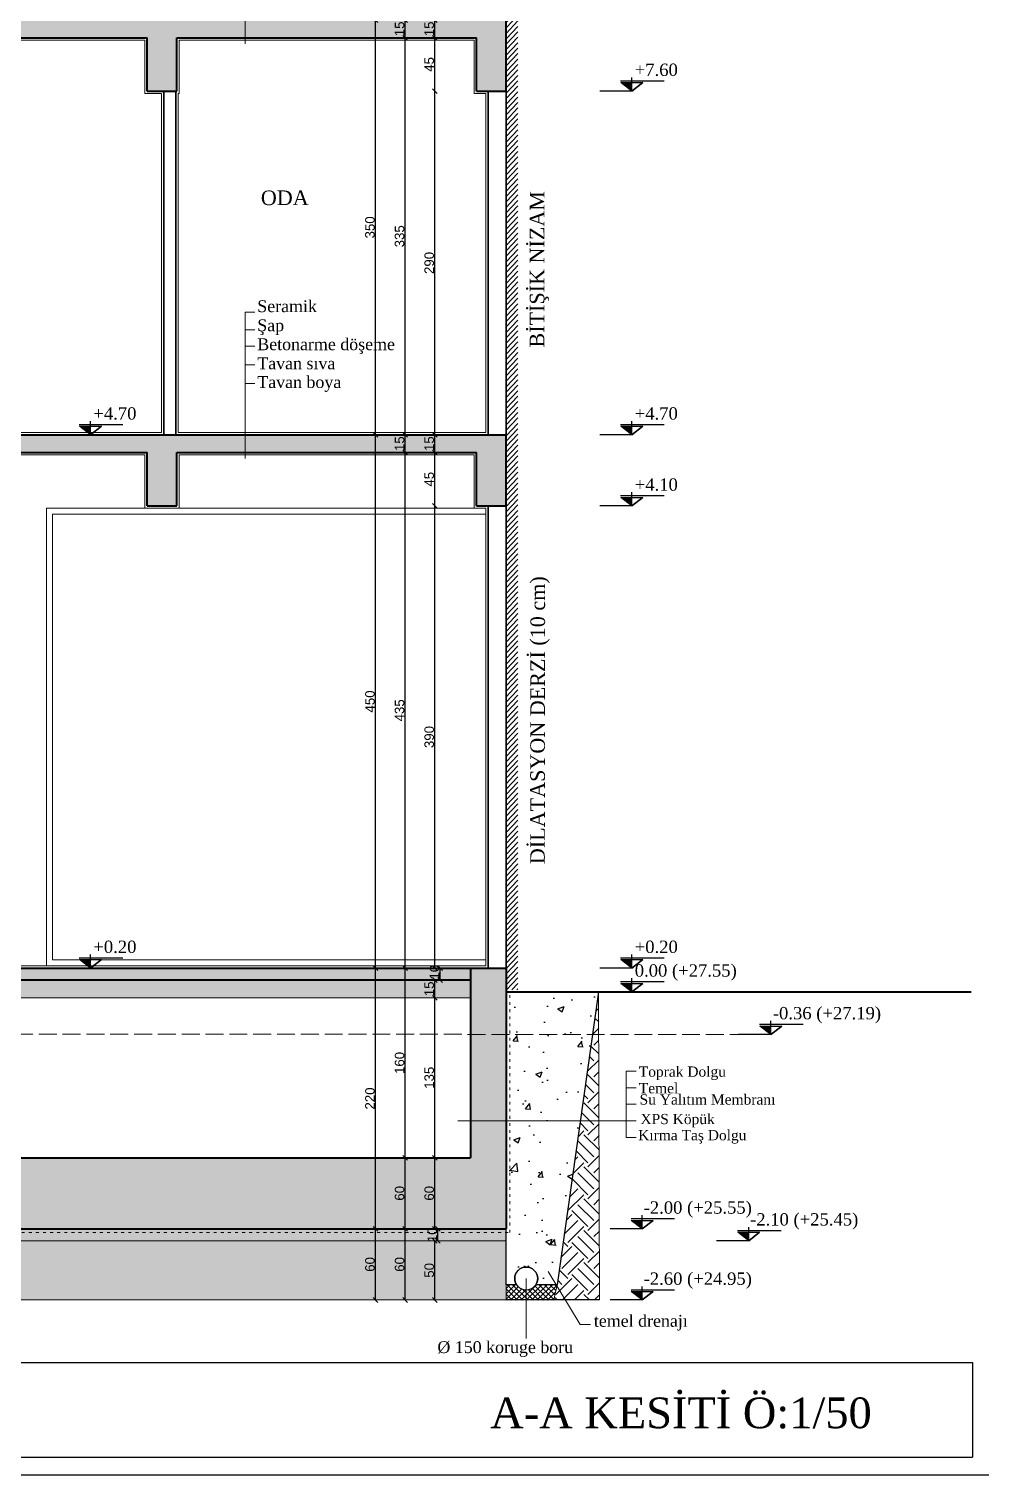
# Model space of a CAD drawing. Header units: centimetres. Extents: x 14449 to 53524, y -19051 to -10746.
# Drawn here: x 43149 to 43953, y -12946 to -11726 of the extents above; entities that cross this region are included whole.
import ezdxf

# ---------------------------------------------------------------- set-up
doc = ezdxf.new("R2010")
doc.units = ezdxf.units.CM
doc.linetypes.add('ACAD_ISO03W100', pattern=[30, 12, -18])
doc.linetypes.add('IZDUSUM1', pattern=[20, 7.5, -5, 7.5, 0])
for name, color, linetype, lineweight in [('İNCE', 8, 'Continuous', 5), ('malzeme cizgisi', 242, 'Continuous', 20), ('P-ÖLÇÜ İÇ', 243, 'Continuous', 0), ('rtm-duv tugla', 22, 'Continuous', 35), ('rtm-izdusum-üst ince', 8, 'IZDUSUM1', 5), ('rtm-mhl-yazı-malzeme', 7, 'Continuous', 13), ('rtm-sembol kot yazı', 7, 'Continuous', 20), ('rtm-sıva', 252, 'Continuous', 15), ('rtm-tarama-betonarme', 51, 'Continuous', 13), ('rtm-tas_betonarme', 50, 'Continuous', 40)]:
    doc.layers.add(name, color=color, linetype=linetype, lineweight=lineweight)
for name, color, linetype in [('KOT', 1, 'Continuous'), ('Tarama', 7, 'Continuous'), ('Yazi', 7, 'Continuous')]:
    doc.layers.add(name, color=color, linetype=linetype)
doc.styles.get("Standard").update_dxf_attribs({"font": 'arial.ttf'})
doc.styles.add('times new roman_1_18', font='times.ttf', dxfattribs={"height": 0.2})
doc.styles.add('VAZ-OLCU', font='times.ttf', dxfattribs={"height": 60})
doc.styles.add('ölçü', font='times.ttf', dxfattribs={"height": 10})
doc.dimstyles.new('İÇ ÖLÇÜ', dxfattribs={"dimtxt": 8, "dimasz": 4, "dimexe": 1.25, "dimexo": 0.625, "dimtad": 1, "dimdec": 0, "dimtxsty": 'Standard', "dimblk": 'OBLIQUE', "dimcen": 2.5, "dimse1": 1, "dimse2": 1, "dimclrd": 256, "dimclrt": 256, "dimadec": 0, "dimazin": 0, "dimtfac": 1, "dimtdec": 0, "dimtmove": 1, "dimatfit": 3, "dimldrblk": 'OBLIQUE', "dimfxl": 1, "dimarcsym": 0})

# ---------------------------------------------------------------- blocks, each defined once
blk = doc.blocks.new('kotson')
at = {"layer": 'KOT'}
blk.add_hatch(color=256, dxfattribs=at).paths.add_polyline_path([(0.3, 13.6), (18, 0), (18, 13.6)])
for p, q in [((70, 16), (0, 16)), ((18, 0), (0.3, 13.6)), ((0.3, 13.6), (35.6, 13.6)), ((18, 0), (18, 21.9)), ((35.6, 13.6), (18, 0)), ((18, 0), (35.6, 13.6)), ((18, 0), (18, 13.6)), ((18, 0), (-33.7, 0))]:
    blk.add_line(p, q, dxfattribs=at)
blk = doc.blocks.new('_Oblique')
at = {"color": 0, "linetype": 'ByBlock', "lineweight": -2}
blk.add_line((-0.5, -0.5), (0.5, 0.5), dxfattribs=at)
blk = doc.blocks.new('*D4095')
at = {"layer": 'Defpoints', "color": 0, "lineweight": 30, "transparency": 16777216}
for p in [(43491.7, -12748.5), (43491.7, -12748.5), (43491.7, -12798.5)]:
    blk.add_point(p, dxfattribs=at)
at = {"layer": 'P-ÖLÇÜ İÇ', "lineweight": -2, "transparency": 16777216}
blk.add_line((43491.7, -12798.5), (43491.7, -12748.5), dxfattribs=at)
at = {"layer": 'P-ÖLÇÜ İÇ', "lineweight": -2, "transparency": 16777216, "xscale": 4, "yscale": 4, "zscale": 4}
for p, rotation in [((43491.7, -12748.5), 90), ((43491.7, -12798.5), 270)]:
    blk.add_blockref('_Oblique', p, dxfattribs=dict(at, rotation=rotation))
at = {"layer": 'P-ÖLÇÜ İÇ', "transparency": 16777216, "insert": (43487, -12773.5), "char_height": 8, "attachment_point": 5, "rotation": 90}
blk.add_mtext('50', dxfattribs=at)
blk = doc.blocks.new('*D4096')
at = {"layer": 'Defpoints', "color": 0, "lineweight": 30, "transparency": 16777216}
for p in [(43491.7, -12738.5), (43494.3, -12738.5), (43491.7, -12748.5)]:
    blk.add_point(p, dxfattribs=at)
at = {"layer": 'P-ÖLÇÜ İÇ', "lineweight": -2, "transparency": 16777216}
blk.add_line((43494.3, -12748.5), (43494.3, -12738.5), dxfattribs=at)
at = {"layer": 'P-ÖLÇÜ İÇ', "lineweight": -2, "transparency": 16777216, "xscale": 4, "yscale": 4, "zscale": 4}
for p, rotation in [((43494.3, -12738.5), 90), ((43494.3, -12748.5), 270)]:
    blk.add_blockref('_Oblique', p, dxfattribs=dict(at, rotation=rotation))
at = {"layer": 'P-ÖLÇÜ İÇ', "transparency": 16777216, "insert": (43489.6, -12743.5), "char_height": 8, "attachment_point": 5, "rotation": 90}
blk.add_mtext('10', dxfattribs=at)
blk = doc.blocks.new('*D4097')
at = {"layer": 'Defpoints', "color": 0, "lineweight": 30, "transparency": 16777216}
for p in [(43491.7, -12678.5), (43491.7, -12678.5), (43491.7, -12738.5)]:
    blk.add_point(p, dxfattribs=at)
at = {"layer": 'P-ÖLÇÜ İÇ', "lineweight": -2, "transparency": 16777216}
blk.add_line((43491.7, -12738.5), (43491.7, -12678.5), dxfattribs=at)
at = {"layer": 'P-ÖLÇÜ İÇ', "lineweight": -2, "transparency": 16777216, "xscale": 4, "yscale": 4, "zscale": 4}
for p, rotation in [((43491.7, -12678.5), 90), ((43491.7, -12738.5), 270)]:
    blk.add_blockref('_Oblique', p, dxfattribs=dict(at, rotation=rotation))
at = {"layer": 'P-ÖLÇÜ İÇ', "transparency": 16777216, "insert": (43487, -12708.5), "char_height": 8, "attachment_point": 5, "rotation": 90}
blk.add_mtext('60', dxfattribs=at)
blk = doc.blocks.new('*D4098')
at = {"layer": 'Defpoints', "color": 0, "lineweight": 30, "transparency": 16777216}
for p in [(43491.7, -12543.5), (43491.7, -12543.5), (43491.7, -12678.5)]:
    blk.add_point(p, dxfattribs=at)
at = {"layer": 'P-ÖLÇÜ İÇ', "lineweight": -2, "transparency": 16777216}
blk.add_line((43491.7, -12678.5), (43491.7, -12543.5), dxfattribs=at)
at = {"layer": 'P-ÖLÇÜ İÇ', "lineweight": -2, "transparency": 16777216, "xscale": 4, "yscale": 4, "zscale": 4}
for p, rotation in [((43491.7, -12543.5), 90), ((43491.7, -12678.5), 270)]:
    blk.add_blockref('_Oblique', p, dxfattribs=dict(at, rotation=rotation))
at = {"layer": 'P-ÖLÇÜ İÇ', "transparency": 16777216, "insert": (43487, -12611), "char_height": 8, "attachment_point": 5, "rotation": 90}
blk.add_mtext('135', dxfattribs=at)
blk = doc.blocks.new('*D4099')
at = {"layer": 'Defpoints', "color": 0, "lineweight": 30, "transparency": 16777216}
for p in [(43491.7, -12528.5), (43491.7, -12528.5), (43491.7, -12543.5)]:
    blk.add_point(p, dxfattribs=at)
at = {"layer": 'P-ÖLÇÜ İÇ', "lineweight": -2, "transparency": 16777216}
blk.add_line((43491.7, -12543.5), (43491.7, -12528.5), dxfattribs=at)
at = {"layer": 'P-ÖLÇÜ İÇ', "lineweight": -2, "transparency": 16777216, "xscale": 4, "yscale": 4, "zscale": 4}
for p, rotation in [((43491.7, -12528.5), 90), ((43491.7, -12543.5), 270)]:
    blk.add_blockref('_Oblique', p, dxfattribs=dict(at, rotation=rotation))
at = {"layer": 'P-ÖLÇÜ İÇ', "transparency": 16777216, "insert": (43487, -12536), "char_height": 8, "attachment_point": 5, "rotation": 90}
blk.add_mtext('15', dxfattribs=at)
blk = doc.blocks.new('*D4100')
at = {"layer": 'Defpoints', "color": 0, "lineweight": 30, "transparency": 16777216}
for p in [(43491.7, -12518.5), (43496.2, -12518.5), (43491.7, -12528.5)]:
    blk.add_point(p, dxfattribs=at)
at = {"layer": 'P-ÖLÇÜ İÇ', "lineweight": -2, "transparency": 16777216}
blk.add_line((43496.2, -12528.5), (43496.2, -12518.5), dxfattribs=at)
at = {"layer": 'P-ÖLÇÜ İÇ', "lineweight": -2, "transparency": 16777216, "xscale": 4, "yscale": 4, "zscale": 4}
for p, rotation in [((43496.2, -12518.5), 90), ((43496.2, -12528.5), 270)]:
    blk.add_blockref('_Oblique', p, dxfattribs=dict(at, rotation=rotation))
at = {"layer": 'P-ÖLÇÜ İÇ', "transparency": 16777216, "insert": (43491.5, -12521.9), "char_height": 8, "attachment_point": 5, "rotation": 90}
blk.add_mtext('10', dxfattribs=at)
blk = doc.blocks.new('*D4101')
at = {"layer": 'Defpoints', "color": 0, "lineweight": 30, "transparency": 16777216}
for p in [(43491.7, -12128.5), (43491.9, -12128.5), (43491.7, -12518.5)]:
    blk.add_point(p, dxfattribs=at)
at = {"layer": 'P-ÖLÇÜ İÇ', "lineweight": -2, "transparency": 16777216}
blk.add_line((43491.7, -12518.5), (43491.7, -12128.5), dxfattribs=at)
at = {"layer": 'P-ÖLÇÜ İÇ', "lineweight": -2, "transparency": 16777216, "xscale": 4, "yscale": 4, "zscale": 4}
for p, rotation in [((43491.7, -12128.5), 90), ((43491.7, -12518.5), 270)]:
    blk.add_blockref('_Oblique', p, dxfattribs=dict(at, rotation=rotation))
at = {"layer": 'P-ÖLÇÜ İÇ', "transparency": 16777216, "insert": (43487, -12323.5), "char_height": 8, "attachment_point": 5, "rotation": 90}
blk.add_mtext('390', dxfattribs=at)
blk = doc.blocks.new('*D4102')
at = {"layer": 'Defpoints', "color": 0, "lineweight": 30, "transparency": 16777216}
for p in [(43491.7, -12083.5), (43491.7, -12083.5), (43491.9, -12128.5)]:
    blk.add_point(p, dxfattribs=at)
at = {"layer": 'P-ÖLÇÜ İÇ', "lineweight": -2, "transparency": 16777216}
blk.add_line((43491.7, -12128.5), (43491.7, -12083.5), dxfattribs=at)
at = {"layer": 'P-ÖLÇÜ İÇ', "lineweight": -2, "transparency": 16777216, "xscale": 4, "yscale": 4, "zscale": 4}
for p, rotation in [((43491.7, -12083.5), 90), ((43491.7, -12128.5), 270)]:
    blk.add_blockref('_Oblique', p, dxfattribs=dict(at, rotation=rotation))
at = {"layer": 'P-ÖLÇÜ İÇ', "transparency": 16777216, "insert": (43487, -12106), "char_height": 8, "attachment_point": 5, "rotation": 90}
blk.add_mtext('45', dxfattribs=at)
blk = doc.blocks.new('*D4103')
at = {"layer": 'Defpoints', "color": 0, "lineweight": 30, "transparency": 16777216}
for p in [(43491.7, -12068.5), (43491.7, -12068.5), (43491.7, -12083.5)]:
    blk.add_point(p, dxfattribs=at)
at = {"layer": 'P-ÖLÇÜ İÇ', "lineweight": -2, "transparency": 16777216}
blk.add_line((43491.7, -12083.5), (43491.7, -12068.5), dxfattribs=at)
at = {"layer": 'P-ÖLÇÜ İÇ', "lineweight": -2, "transparency": 16777216, "xscale": 4, "yscale": 4, "zscale": 4}
for p, rotation in [((43491.7, -12068.5), 90), ((43491.7, -12083.5), 270)]:
    blk.add_blockref('_Oblique', p, dxfattribs=dict(at, rotation=rotation))
at = {"layer": 'P-ÖLÇÜ İÇ', "transparency": 16777216, "insert": (43487, -12076), "char_height": 8, "attachment_point": 5, "rotation": 90}
blk.add_mtext('15', dxfattribs=at)
blk = doc.blocks.new('*D4104')
at = {"layer": 'Defpoints', "color": 0, "lineweight": 30, "transparency": 16777216}
for p in [(43491.7, -11778.5), (43492, -11778.5), (43491.7, -12068.5)]:
    blk.add_point(p, dxfattribs=at)
at = {"layer": 'P-ÖLÇÜ İÇ', "lineweight": -2, "transparency": 16777216}
blk.add_line((43491.7, -12068.5), (43491.7, -11778.5), dxfattribs=at)
at = {"layer": 'P-ÖLÇÜ İÇ', "lineweight": -2, "transparency": 16777216, "xscale": 4, "yscale": 4, "zscale": 4}
for p, rotation in [((43491.7, -11778.5), 90), ((43491.7, -12068.5), 270)]:
    blk.add_blockref('_Oblique', p, dxfattribs=dict(at, rotation=rotation))
at = {"layer": 'P-ÖLÇÜ İÇ', "transparency": 16777216, "insert": (43487, -11923.5), "char_height": 8, "attachment_point": 5, "rotation": 90}
blk.add_mtext('290', dxfattribs=at)
blk = doc.blocks.new('*D4105')
at = {"layer": 'Defpoints', "color": 0, "lineweight": 30, "transparency": 16777216}
for p in [(43491.7, -11733.5), (43491.7, -11733.5), (43492, -11778.5)]:
    blk.add_point(p, dxfattribs=at)
at = {"layer": 'P-ÖLÇÜ İÇ', "lineweight": -2, "transparency": 16777216}
blk.add_line((43491.7, -11778.5), (43491.7, -11733.5), dxfattribs=at)
at = {"layer": 'P-ÖLÇÜ İÇ', "lineweight": -2, "transparency": 16777216, "xscale": 4, "yscale": 4, "zscale": 4}
for p, rotation in [((43491.7, -11733.5), 90), ((43491.7, -11778.5), 270)]:
    blk.add_blockref('_Oblique', p, dxfattribs=dict(at, rotation=rotation))
at = {"layer": 'P-ÖLÇÜ İÇ', "transparency": 16777216, "insert": (43487, -11756), "char_height": 8, "attachment_point": 5, "rotation": 90}
blk.add_mtext('45', dxfattribs=at)
blk = doc.blocks.new('*D4106')
at = {"layer": 'Defpoints', "color": 0, "lineweight": 30, "transparency": 16777216}
for p in [(43491.7, -11718.5), (43491.7, -11718.5), (43491.7, -11733.5)]:
    blk.add_point(p, dxfattribs=at)
at = {"layer": 'P-ÖLÇÜ İÇ', "lineweight": -2, "transparency": 16777216}
blk.add_line((43491.7, -11733.5), (43491.7, -11718.5), dxfattribs=at)
at = {"layer": 'P-ÖLÇÜ İÇ', "lineweight": -2, "transparency": 16777216, "xscale": 4, "yscale": 4, "zscale": 4}
for p, rotation in [((43491.7, -11718.5), 90), ((43491.7, -11733.5), 270)]:
    blk.add_blockref('_Oblique', p, dxfattribs=dict(at, rotation=rotation))
at = {"layer": 'P-ÖLÇÜ İÇ', "transparency": 16777216, "insert": (43487, -11726), "char_height": 8, "attachment_point": 5, "rotation": 90}
blk.add_mtext('15', dxfattribs=at)
blk = doc.blocks.new('*D4110')
at = {"layer": 'Defpoints', "color": 0, "lineweight": 30, "transparency": 16777216}
for p in [(43466.7, -12738.5), (43466.7, -12738.5), (43466.7, -12798.5)]:
    blk.add_point(p, dxfattribs=at)
at = {"layer": 'P-ÖLÇÜ İÇ', "lineweight": -2, "transparency": 16777216}
blk.add_line((43466.7, -12798.5), (43466.7, -12738.5), dxfattribs=at)
at = {"layer": 'P-ÖLÇÜ İÇ', "lineweight": -2, "transparency": 16777216, "xscale": 4, "yscale": 4, "zscale": 4}
for p, rotation in [((43466.7, -12738.5), 90), ((43466.7, -12798.5), 270)]:
    blk.add_blockref('_Oblique', p, dxfattribs=dict(at, rotation=rotation))
at = {"layer": 'P-ÖLÇÜ İÇ', "transparency": 16777216, "insert": (43462, -12768.5), "char_height": 8, "attachment_point": 5, "rotation": 90}
blk.add_mtext('60', dxfattribs=at)
blk = doc.blocks.new('*D4111')
at = {"layer": 'Defpoints', "color": 0, "lineweight": 30, "transparency": 16777216}
for p in [(43466.7, -12678.5), (43466.7, -12678.5), (43466.7, -12738.5)]:
    blk.add_point(p, dxfattribs=at)
at = {"layer": 'P-ÖLÇÜ İÇ', "lineweight": -2, "transparency": 16777216}
blk.add_line((43466.7, -12738.5), (43466.7, -12678.5), dxfattribs=at)
at = {"layer": 'P-ÖLÇÜ İÇ', "lineweight": -2, "transparency": 16777216, "xscale": 4, "yscale": 4, "zscale": 4}
for p, rotation in [((43466.7, -12678.5), 90), ((43466.7, -12738.5), 270)]:
    blk.add_blockref('_Oblique', p, dxfattribs=dict(at, rotation=rotation))
at = {"layer": 'P-ÖLÇÜ İÇ', "transparency": 16777216, "insert": (43462, -12708.5), "char_height": 8, "attachment_point": 5, "rotation": 90}
blk.add_mtext('60', dxfattribs=at)
blk = doc.blocks.new('*D4112')
at = {"layer": 'Defpoints', "color": 0, "lineweight": 30, "transparency": 16777216}
for p in [(43466.7, -12518.5), (43466.7, -12518.5), (43466.7, -12678.5)]:
    blk.add_point(p, dxfattribs=at)
at = {"layer": 'P-ÖLÇÜ İÇ', "lineweight": -2, "transparency": 16777216}
blk.add_line((43466.7, -12678.5), (43466.7, -12518.5), dxfattribs=at)
at = {"layer": 'P-ÖLÇÜ İÇ', "lineweight": -2, "transparency": 16777216, "xscale": 4, "yscale": 4, "zscale": 4}
for p, rotation in [((43466.7, -12518.5), 90), ((43466.7, -12678.5), 270)]:
    blk.add_blockref('_Oblique', p, dxfattribs=dict(at, rotation=rotation))
at = {"layer": 'P-ÖLÇÜ İÇ', "transparency": 16777216, "insert": (43462, -12598.5), "char_height": 8, "attachment_point": 5, "rotation": 90}
blk.add_mtext('160', dxfattribs=at)
blk = doc.blocks.new('*D4113')
at = {"layer": 'Defpoints', "color": 0, "lineweight": 30, "transparency": 16777216}
for p in [(43466.7, -12083.5), (43466.7, -12083.5), (43466.7, -12518.5)]:
    blk.add_point(p, dxfattribs=at)
at = {"layer": 'P-ÖLÇÜ İÇ', "lineweight": -2, "transparency": 16777216}
blk.add_line((43466.7, -12518.5), (43466.7, -12083.5), dxfattribs=at)
at = {"layer": 'P-ÖLÇÜ İÇ', "lineweight": -2, "transparency": 16777216, "xscale": 4, "yscale": 4, "zscale": 4}
for p, rotation in [((43466.7, -12083.5), 90), ((43466.7, -12518.5), 270)]:
    blk.add_blockref('_Oblique', p, dxfattribs=dict(at, rotation=rotation))
at = {"layer": 'P-ÖLÇÜ İÇ', "transparency": 16777216, "insert": (43462, -12301), "char_height": 8, "attachment_point": 5, "rotation": 90}
blk.add_mtext('435', dxfattribs=at)
blk = doc.blocks.new('*D4114')
at = {"layer": 'Defpoints', "color": 0, "lineweight": 30, "transparency": 16777216}
for p in [(43466.7, -12068.5), (43466.7, -12068.5), (43466.7, -12083.5)]:
    blk.add_point(p, dxfattribs=at)
at = {"layer": 'P-ÖLÇÜ İÇ', "lineweight": -2, "transparency": 16777216}
blk.add_line((43466.7, -12083.5), (43466.7, -12068.5), dxfattribs=at)
at = {"layer": 'P-ÖLÇÜ İÇ', "lineweight": -2, "transparency": 16777216, "xscale": 4, "yscale": 4, "zscale": 4}
for p, rotation in [((43466.7, -12068.5), 90), ((43466.7, -12083.5), 270)]:
    blk.add_blockref('_Oblique', p, dxfattribs=dict(at, rotation=rotation))
at = {"layer": 'P-ÖLÇÜ İÇ', "transparency": 16777216, "insert": (43462, -12076), "char_height": 8, "attachment_point": 5, "rotation": 90}
blk.add_mtext('15', dxfattribs=at)
blk = doc.blocks.new('*D4115')
at = {"layer": 'Defpoints', "color": 0, "lineweight": 30, "transparency": 16777216}
for p in [(43466.7, -11733.5), (43466.7, -11733.5), (43466.7, -12068.5)]:
    blk.add_point(p, dxfattribs=at)
at = {"layer": 'P-ÖLÇÜ İÇ', "lineweight": -2, "transparency": 16777216}
blk.add_line((43466.7, -12068.5), (43466.7, -11733.5), dxfattribs=at)
at = {"layer": 'P-ÖLÇÜ İÇ', "lineweight": -2, "transparency": 16777216, "xscale": 4, "yscale": 4, "zscale": 4}
for p, rotation in [((43466.7, -11733.5), 90), ((43466.7, -12068.5), 270)]:
    blk.add_blockref('_Oblique', p, dxfattribs=dict(at, rotation=rotation))
at = {"layer": 'P-ÖLÇÜ İÇ', "transparency": 16777216, "insert": (43462, -11901), "char_height": 8, "attachment_point": 5, "rotation": 90}
blk.add_mtext('335', dxfattribs=at)
blk = doc.blocks.new('*D4116')
at = {"layer": 'Defpoints', "color": 0, "lineweight": 30, "transparency": 16777216}
for p in [(43466.7, -11718.5), (43466.7, -11718.5), (43466.7, -11733.5)]:
    blk.add_point(p, dxfattribs=at)
at = {"layer": 'P-ÖLÇÜ İÇ', "lineweight": -2, "transparency": 16777216}
blk.add_line((43466.7, -11733.5), (43466.7, -11718.5), dxfattribs=at)
at = {"layer": 'P-ÖLÇÜ İÇ', "lineweight": -2, "transparency": 16777216, "xscale": 4, "yscale": 4, "zscale": 4}
for p, rotation in [((43466.7, -11718.5), 90), ((43466.7, -11733.5), 270)]:
    blk.add_blockref('_Oblique', p, dxfattribs=dict(at, rotation=rotation))
at = {"layer": 'P-ÖLÇÜ İÇ', "transparency": 16777216, "insert": (43462, -11726), "char_height": 8, "attachment_point": 5, "rotation": 90}
blk.add_mtext('15', dxfattribs=at)
blk = doc.blocks.new('*D4119')
at = {"layer": 'Defpoints', "color": 0, "lineweight": 30, "transparency": 16777216}
for p in [(43441.7, -12738.5), (43441.7, -12738.5), (43441.7, -12798.5)]:
    blk.add_point(p, dxfattribs=at)
at = {"layer": 'P-ÖLÇÜ İÇ', "lineweight": -2, "transparency": 16777216}
blk.add_line((43441.7, -12798.5), (43441.7, -12738.5), dxfattribs=at)
at = {"layer": 'P-ÖLÇÜ İÇ', "lineweight": -2, "transparency": 16777216, "xscale": 4, "yscale": 4, "zscale": 4}
for p, rotation in [((43441.7, -12738.5), 90), ((43441.7, -12798.5), 270)]:
    blk.add_blockref('_Oblique', p, dxfattribs=dict(at, rotation=rotation))
at = {"layer": 'P-ÖLÇÜ İÇ', "transparency": 16777216, "insert": (43437, -12768.5), "char_height": 8, "attachment_point": 5, "rotation": 90}
blk.add_mtext('60', dxfattribs=at)
blk = doc.blocks.new('*D4120')
at = {"layer": 'Defpoints', "color": 0, "lineweight": 30, "transparency": 16777216}
for p in [(43441.7, -12518.5), (43441.7, -12518.5), (43441.7, -12738.5)]:
    blk.add_point(p, dxfattribs=at)
at = {"layer": 'P-ÖLÇÜ İÇ', "lineweight": -2, "transparency": 16777216}
blk.add_line((43441.7, -12738.5), (43441.7, -12518.5), dxfattribs=at)
at = {"layer": 'P-ÖLÇÜ İÇ', "lineweight": -2, "transparency": 16777216, "xscale": 4, "yscale": 4, "zscale": 4}
for p, rotation in [((43441.7, -12518.5), 90), ((43441.7, -12738.5), 270)]:
    blk.add_blockref('_Oblique', p, dxfattribs=dict(at, rotation=rotation))
at = {"layer": 'P-ÖLÇÜ İÇ', "transparency": 16777216, "insert": (43437, -12628.5), "char_height": 8, "attachment_point": 5, "rotation": 90}
blk.add_mtext('220', dxfattribs=at)
blk = doc.blocks.new('*D4121')
at = {"layer": 'Defpoints', "color": 0, "lineweight": 30, "transparency": 16777216}
for p in [(43439.4, -12068.5), (43441.7, -12068.5), (43441.7, -12518.5)]:
    blk.add_point(p, dxfattribs=at)
at = {"layer": 'P-ÖLÇÜ İÇ', "lineweight": -2, "transparency": 16777216}
blk.add_line((43441.7, -12518.5), (43441.7, -12068.5), dxfattribs=at)
at = {"layer": 'P-ÖLÇÜ İÇ', "lineweight": -2, "transparency": 16777216, "xscale": 4, "yscale": 4, "zscale": 4}
for p, rotation in [((43441.7, -12068.5), 90), ((43441.7, -12518.5), 270)]:
    blk.add_blockref('_Oblique', p, dxfattribs=dict(at, rotation=rotation))
at = {"layer": 'P-ÖLÇÜ İÇ', "transparency": 16777216, "insert": (43437, -12293.5), "char_height": 8, "attachment_point": 5, "rotation": 90}
blk.add_mtext('450', dxfattribs=at)
blk = doc.blocks.new('*D4122')
at = {"layer": 'Defpoints', "color": 0, "lineweight": 30, "transparency": 16777216}
for p in [(43441.7, -11718.5), (43441.7, -11718.5), (43439.4, -12068.5)]:
    blk.add_point(p, dxfattribs=at)
at = {"layer": 'P-ÖLÇÜ İÇ', "lineweight": -2, "transparency": 16777216}
blk.add_line((43441.7, -12068.5), (43441.7, -11718.5), dxfattribs=at)
at = {"layer": 'P-ÖLÇÜ İÇ', "lineweight": -2, "transparency": 16777216, "xscale": 4, "yscale": 4, "zscale": 4}
for p, rotation in [((43441.7, -11718.5), 90), ((43441.7, -12068.5), 270)]:
    blk.add_blockref('_Oblique', p, dxfattribs=dict(at, rotation=rotation))
at = {"layer": 'P-ÖLÇÜ İÇ', "transparency": 16777216, "insert": (43437, -11893.5), "char_height": 8, "attachment_point": 5, "rotation": 90}
blk.add_mtext('350', dxfattribs=at)

msp = doc.modelspace()

# ---------------------------------------------------------------- hatches: boundary and pattern name
at = {"layer": 'İNCE'}
h = msp.add_hatch(dxfattribs=at)
h.set_pattern_fill('TRIANG', color=256)
h.set_pattern_definition([(60, (16060.671, -2365.1685), (-4.7625, 8.248892), [4.7625, -4.7625]), (120, (16060.671, -2365.1685), (-9.525, 5e-09), [4.7625, -4.7625]), (0, (16058.29, -2361.044), (4.7625, 8.248892), [4.7625, -4.7625])])
h.paths.add_polyline_path([(43521.8, -12543.5), (43521.8, -12528.5), (42469.1, -12528.5), (42469.1, -12543.5)])
at = {"layer": 'İNCE', "linetype": 'Continuous', "lineweight": -3}
h = msp.add_hatch(dxfattribs=at)
h.set_pattern_fill('AR-CONC', scale=0.3, style=0)
h.set_pattern_definition([(50, (-37541.573, 73464.24), (54.6554, -4.781726), [5.715, -62.865]), (355, (-37541.573, 73464.24), (-10.573026, 57.317054), [4.572, -50.292175]), (100.451445, (-37537.02, 73463.84), (44.082374, 52.535326), [4.857003, -53.427073]), (46.1842, (-37541.57, 73479.48), (81.323712, -12.6127), [8.5725, -94.2975]), (96.63556, (-37534.8, 73478.43), (71.22124, 74.22784), [7.285507, -80.14068]), (351.18415, (-37541.57, 73479.48), (71.22124, 74.22784), [6.85799, -75.43792]), (21, (-37533.953, 73475.67), (45.484317, -30.67956), [5.715, -62.865]), (326, (-37533.953, 73475.67), (18.540609, 55.25639), [4.572, -50.292]), (71.451445, (-37530.163, 73473.114), (64.024926, 24.57683), [4.857003, -53.42698]), (37.5, (-37541.573, 73464.241), (0.926581, 25.3665117), [0, -49.6824, 0, -51.054, 0, -50.4825]), (7.5, (-37541.573, 73464.24), (20.045899, 30.0541724), [0, -29.1084, 0, -48.5394, 0, -19.2405]), (327.5, (-37558.566, 73464.241), (40.6771786, -1.7186232), [0, -19.05, 0, -59.436, 0, -78.867]), (317.5, (-37566.186, 73464.24), (44.438754, 7.627947), [0, -24.765, 0, -39.4716, 0, -56.007])])
edge = h.paths.add_edge_path()
edge.add_line((43594.9, -12785.8), (43576.8, -12785.8))
edge.add_arc((43568.8, -12780.4), 9.69, 325.9817, 360)
edge.add_arc((43568.8, -12780.4), 9.69, 360, 540)
edge.add_arc((43568.8, -12780.4), 9.69, 540, 572.8035)
edge.add_line((43560.7, -12785.6), (43551.9, -12785.6))
edge.add_line((43551.9, -12785.6), (43551.8, -12628.3))
edge.add_line((43551.8, -12628.3), (43551.8, -12538.5))
edge.add_line((43551.8, -12538.5), (43629.9, -12538.5))
edge.add_line((43629.9, -12538.5), (43616.1, -12636))
edge.add_line((43616.1, -12636), (43594.9, -12785.8))
h = msp.add_hatch(dxfattribs=at)
h.set_pattern_fill('EARTH', scale=3, angle=45, style=0)
h.set_pattern_definition([(45, (-37541.573, 73514.241), (2e-15, 26.9407684), [19.05, -19.05]), (45, (-37546.625, 73519.292), (2e-15, 26.9407684), [19.05, -19.05]), (45, (-37551.676, 73524.344), (2e-15, 26.9407684), [19.05, -19.05]), (135, (-37551.676, 73527.711), (-26.9407684, 2e-15), [19.05, -19.05]), (135, (-37546.625, 73532.763), (-26.9407684, 2e-15), [19.05, -19.05]), (135, (-37541.573, 73537.814), (-26.9407684, 2e-15), [19.05, -19.05])])
h.paths.add_polyline_path([(43630.7, -12798.5), (43592.2, -12798.5), (43594.9, -12785.8), (43610, -12678.8), (43629.9, -12538.5)])
at = {"layer": 'İNCE'}
h = msp.add_hatch(dxfattribs=at)
h.set_pattern_fill('TRIANG', color=256)
h.set_pattern_definition([(60, (23954.207, 3570.427), (-4.7625, 8.248892), [4.7625, -4.7625]), (120, (23954.207, 3570.427), (-9.525, 5e-09), [4.7625, -4.7625]), (0, (23951.826, 3574.551), (4.7625, 8.248892), [4.7625, -4.7625])])
h.paths.add_polyline_path([(43551.8, -12748.5), (43551.8, -12738.5), (40465.2, -12738.5), (40465.2, -12748.5)])
h = msp.add_hatch(dxfattribs=at)
h.set_pattern_fill('GRAVEL', color=256, scale=1.5)
h.set_pattern_definition([(228.012788, (14820.3899, -2372.0685), (-304.80000002, -342.89999998), [5.12582, -507.457255]), (184.969741, (14816.9609, -2375.8785), (457.19999982, 38.10000217), [8.79607, -870.810733]), (132.510447, (14808.1979, -2376.6405), (381.00000016, -419.09999985), [6.202223, -614.02084]), (267.273689, (14793.3389, -2386.1655), (38.10000008, 762), [8.01007, -792.99656]), (292.833654, (14792.9579, -2394.1665), (-190.50000002, 457.19999999), [7.854505, -777.597116]), (357.273689, (14796.0059, -2401.4055), (-762, 38.10000008), [8.01007, -792.99656]), (37.6942405, (14804.0069, -2401.7865), (-495.29999998, -381.00000003), [10.592905, -1048.69673]), (72.2553284, (14812.3889, -2395.3095), (266.70000007, 838.19999998), [10.000793, -990.07885]), (121.4295656, (14815.4369, -2385.7845), (-304.80000004, 495.29999997), [8.037195, -795.683185]), (175.236358, (14811.246, -2378.9265), (419.1, -38.10000007), [9.1757, -449.609054]), (222.397438, (14802.1019, -2378.1645), (-457.199999985, -419.100000016), [11.86617, -1174.751588]), (138.814075, (14831.058, -2386.5465), (-266.7, 228.6), [4.05007, -400.958487]), (171.4692344, (14828.0099, -2383.8795), (495.30000001, -76.19999991), [7.70523, -762.819585]), (225, (14820.39, -2382.736), (-5e-15, -38.1), [5.38814, -48.493397]), (203.19859, (14817.723, -2378.1645), (190.5, 76.2), [2.90162, -287.259336]), (291.80141, (14815.056, -2379.3075), (-38.1, 114.3), [4.103484, -201.071295]), (30.963757, (14816.58, -2383.1175), (114.3, 76.2), [6.664795, -215.49447]), (161.56505, (14822.295, -2379.688), (76.2, -38.1), [4.819307, -115.66347]), (16.38954, (14792.9579, -2379.3075), (381, 114.3), [6.75132, -668.3824]), (70.346176, (14799.4349, -2377.4025), (-152.40000001, -419.1), [5.663984, -560.733235]), (293.19859, (14822.295, -2372.0685), (-76.2, 190.5), [5.8032, -284.357754]), (343.61046, (14824.5809, -2377.4025), (-381.00000001, 114.29999997), [6.75132, -668.3824]), (339.443955, (14792.958, -2402.9295), (-190.5, 76.2), [6.51053, -319.016015]), (294.775141, (14799.0539, -2405.2155), (-190.50000023, 419.0999999), [5.45508, -540.0539]), (66.80141, (14822.676, -2410.1685), (76.2, 190.5), [5.8032, -284.357754]), (17.354025, (14824.9619, -2404.8345), (-495.29999999, -152.40000003), [6.38674, -632.28564]), (69.443955, (14804.007, -2410.1685), (-76.2, -190.5), [3.255264, -322.27128]), (101.309932, (14820.39, -2410.1685), (-38.1, 152.4), [1.94272, -192.329924]), (165.963757, (14820.009, -2408.2635), (114.3, -38.1), [7.854506, -149.23582]), (186.009006, (14812.3889, -2406.3585), (381, 38.10000002), [7.279005, -720.620473]), (303.690068, (14816.58, -2386.546), (-38.1, 76.2), [5.49486, -131.876645]), (353.1572266, (14819.6279, -2391.1185), (647.700000004, -76.199999966), [9.59335, -949.740136]), (60.945396, (14829.153, -2392.2615), (-152.4, -266.7), [3.922624, -388.340885]), (90, (14831.058, -2388.832), (-38.1, 38.1), [2.286, -35.814]), (120.256437, (14811.6269, -2405.2155), (152.39999998, -266.7), [5.293004, -524.00911]), (48.012787, (14808.9599, -2400.6435), (304.80000003, 342.89999998), [10.251643, -502.331433]), (0, (14815.818, -2393.023), (38.1, 38.1), [9.906, -28.194]), (325.3048465, (14825.7239, -2393.0235), (381.00000014, -266.6999998), [6.024143, -596.38975]), (254.054604, (14830.677, -2396.4525), (-38.1, -152.4), [5.547436, -271.82475]), (207.6459754, (14829.1529, -2401.7865), (-723.90000003, -380.99999995), [9.032176, -894.186966]), (175.426079, (14821.1519, -2405.9775), (-495.3, 38.1), [9.55544, -945.987697])])
h.paths.add_polyline_path([(43551.8, -12798.5), (43551.8, -12748.5), (40465.2, -12748.5), (40465.2, -12798.5)])
at = {"layer": 'rtm-sıva'}
h = msp.add_hatch(dxfattribs=at)
h.set_pattern_fill('ANSI31', color=256, angle=1.2051)
h.set_pattern_definition([(46.20512, (9409.5476, -3091.6842), (-2.2917851, 2.1973498), [])])
h.paths.add_polyline_path([(43551.8, -11143.4), (43561.8, -11143.2), (43561.8, -12536.9), (43551.8, -12536.7)])
at = {"layer": 'rtm-tarama-betonarme'}
h = msp.add_hatch(dxfattribs=at)
h.set_pattern_fill('ANSI33', color=256, scale=1.5, style=0)
h.set_pattern_definition([(45, (14431.95, -4279.66), (-6.735192, 6.735192), []), (45, (14438.685, -4279.66), (-6.735192, 6.735192), [4.7625, -2.38125])])
h.paths.add_polyline_path([(43551.8, -11718.5), (42469.1, -11718.5), (42469.1, -11733.5), (42774.1, -11733.5), (42774.1, -11778.5), (42799.1, -11778.5), (42799.1, -11733.5), (43249, -11733.5), (43249, -11778.5), (43274, -11778.5), (43274, -11733.5), (43526.8, -11733.5), (43526.8, -11778.5), (43551.8, -11778.5)])
h = msp.add_hatch(dxfattribs=at)
h.set_pattern_fill('ANSI33', color=256, scale=1.5, style=0)
h.set_pattern_definition([(45, (14431.95, -4629.66), (-6.735192, 6.735192), []), (45, (14438.685, -4629.66), (-6.735192, 6.735192), [4.7625, -2.38125])])
h.paths.add_polyline_path([(43551.8, -12068.5), (42469.1, -12068.5), (42469.1, -12083.5), (42774.1, -12083.5), (42774.1, -12128.5), (42799.1, -12128.5), (42799.1, -12083.5), (43249, -12083.5), (43249, -12128.5), (43274, -12128.5), (43274, -12083.5), (43526.8, -12083.5), (43526.8, -12128.5), (43551.8, -12128.5)])
h = msp.add_hatch(dxfattribs=at)
h.set_pattern_fill('ANSI33', color=256, scale=1.5, style=0)
h.set_pattern_definition([(45, (10184.482, -4344.603), (-6.735192, 6.735192), []), (45, (10191.217, -4344.603), (-6.735192, 6.735192), [4.7625, -2.38125])])
h.paths.add_polyline_path([(43551.8, -12518.5), (43521.8, -12518.5), (43521.8, -12678.5), (42469.1, -12678.5), (42469.1, -12518.5), (42439.1, -12518.5), (42439.1, -12678.5), (41815.1, -12678.5), (41815.1, -12518.5), (41785.1, -12518.5), (41785.1, -12678.5), (41580.1, -12678.5), (41580.1, -12518.5), (41550.1, -12518.5), (41550.1, -12678.5), (40495.2, -12678.5), (40495.2, -12518.5), (40465.2, -12518.5), (40465.2, -12738.5), (43551.8, -12738.5)])
h = msp.add_hatch(dxfattribs=at)
h.set_pattern_fill('ANSI33', color=256, scale=1.5, style=0)
h.set_pattern_definition([(45, (16060.671, -2365.1685), (-6.735192, 6.735192), []), (45, (16067.406, -2365.1685), (-6.735192, 6.735192), [4.7625, -2.38125])])
h.paths.add_polyline_path([(43521.8, -12528.5), (43521.8, -12518.5), (42469.1, -12518.5), (42469.1, -12528.5)])
at = {"layer": 'Tarama'}
h = msp.add_hatch(dxfattribs=at)
h.set_pattern_fill('ANSI37', style=0)
h.set_pattern_definition([(45, (-57994.8308, 168533.7008), (-2.24506403, 2.24506403), []), (135, (-57994.8308, 168533.7008), (-2.24506403, -2.24506403), [])])
edge = h.paths.add_edge_path()
edge.add_arc((43568.7, -12780.4), 9.69, 270, 327.1965)
edge.add_line((43576.8, -12785.6), (43594.8, -12785.6))
edge.add_line((43594.8, -12785.6), (43592.1, -12798.6))
edge.add_line((43592.1, -12798.6), (43568.7, -12798.6))
edge.add_line((43568.7, -12798.6), (43568.7, -12790.1))
edge = h.paths.add_edge_path()
edge.add_line((43551.8, -12785.6), (43560.5, -12785.6))
edge.add_arc((43568.7, -12780.4), 9.69, 212.8035, 270)
edge.add_line((43568.7, -12790.1), (43568.7, -12798.6))
edge.add_line((43568.7, -12798.6), (43551.8, -12798.6))
edge.add_line((43551.8, -12798.6), (43551.8, -12785.6))

# ---------------------------------------------------------------- linework, layer by layer
at = {"color": 2, "lineweight": 25}
for p, q in [((40083.3, -12851.2), (43945.4, -12851.2)), ((43945.4, -12851.2), (43945.4, -12931.2)), ((40083.3, -12931.2), (43945.4, -12931.2))]:
    msp.add_line(p, q, dxfattribs=at)
msp.add_lwpolyline([(53524.4, -12946.2), (16573.4, -12946.2)], dxfattribs=at)
at = {"layer": 'İNCE', "color": 7, "linetype": 'Continuous', "lineweight": -3}
msp.add_lwpolyline([(43594.9, -12785.8), (43576.8, -12785.8, 0.149533), (43578.5, -12780.4, 1), (43559.1, -12780.4, 0.144118), (43560.7, -12785.6), (43551.9, -12785.6), (43551.8, -12538.5), (43551.8, -12538.5), (43551.8, -12538.5), (43629.9, -12538.5)], format="xyb", close=True, dxfattribs=at)
at = {"layer": 'malzeme cizgisi'}
for p, q in [((43331.8, -11615), (43331.8, -11738.5)), ((43339.9, -11965), (43331.8, -11965)), ((43331.8, -11965), (43331.8, -12088.5)), ((43339.9, -11980), (43331.8, -11980)), ((43331.8, -11993.7), (43339.9, -11993.7)), ((43331.8, -12009.5), (43339.9, -12009.5)), ((43331.8, -12025.3), (43339.9, -12025.3)), ((43653.2, -12661.4), (43653.2, -12605.4)), ((43653.2, -12605.4), (43661.7, -12605.4)), ((43653.2, -12619.4), (43661.7, -12619.4)), ((43653.2, -12633.4), (43661.7, -12633.4)), ((43511.2, -12647.4), (43653.2, -12647.4)), ((43653.2, -12647.4), (43661.7, -12647.4)), ((43653.2, -12661.4), (43661.7, -12661.4))]:
    msp.add_line(p, q, dxfattribs=at)
at = {"layer": 'P-ÖLÇÜ İÇ', "color": 7}
msp.add_lwpolyline([(43630.7, -12798.5), (43592.2, -12798.5), (43594.9, -12785.8), (43629.9, -12538.5), (43629.9, -12538.5)], close=True, dxfattribs=at)
at = {"layer": 'rtm-duv tugla'}
for p, q in [((43263.1, -11778.5), (43263.1, -12068.5)), ((43273.1, -11778.5), (43273.1, -12068.5)), ((43536.8, -11778.5), (43536.8, -12068.5)), ((43551.8, -11778.5), (43551.8, -12068.5)), ((43536.8, -12128.5), (43536.8, -12518.5)), ((43551.8, -12128.5), (43551.8, -12518.5))]:
    msp.add_line(p, q, dxfattribs=at)
at = {"layer": 'rtm-izdusum-üst ince'}
msp.add_line((43748, -12574.5), (40278, -12572.5), dxfattribs=at)
at = {"layer": 'rtm-sıva'}
for p, q in [((42469.1, -12543.5), (43521.8, -12543.5)), ((43551.8, -12798.5), (43551.8, -12738.5)), ((40465.2, -12748.5), (43551.8, -12748.5)), ((40465.2, -12798.5), (43551.8, -12798.5))]:
    msp.add_line(p, q, dxfattribs=at)
for points in [[(42786.1, -12066.5), (42786.1, -11780.5), (42801.1, -11780.5), (42801.1, -11735.5), (43247, -11735.5), (43247, -11780.5), (43261.1, -11780.5), (43261.1, -12066.5)], [(43275.1, -12066.5), (43534.8, -12066.5), (43534.8, -11780.5), (43524.8, -11780.5), (43524.8, -11735.5), (43276, -11735.5), (43276, -11780.5), (43275.1, -11780.5)], [(42616.1, -12085.5), (42772.1, -12085.5), (42772.1, -12130.5), (42801.1, -12130.5), (42801.1, -12085.5), (43247, -12085.5), (43247, -12130.5), (43276, -12130.5), (43276, -12085.5), (43524.8, -12085.5), (43524.8, -12130.5), (43534.8, -12130.5), (43534.8, -12516.5), (42616.1, -12516.5)]]:
    msp.add_lwpolyline(points, close=True, dxfattribs=at)
for points in [[(43534.8, -12516.5), (43164.1, -12516.5), (43164.1, -12130.5), (43534.8, -12130.5)], [(43534.8, -12511.5), (43169.1, -12511.5), (43169.1, -12135.5), (43534.8, -12135.5)]]:
    msp.add_lwpolyline(points, dxfattribs=at)
at = {"layer": 'rtm-sıva', "color": 3, "linetype": 'ACAD_ISO03W100', "ltscale": 0.2}
msp.add_lwpolyline([(40461.2, -12538.5), (40461.2, -12741.5), (43554.9, -12741.6), (43554.9, -12538.5)], dxfattribs=at)
at = {"layer": 'rtm-tas_betonarme'}
for p, q in [((43551.8, -11778.5), (43551.8, -11718.5)), ((42799.1, -11733.5), (43249, -11733.5)), ((43249, -11778.5), (43249, -11733.5)), ((43274, -11733.5), (43526.8, -11733.5)), ((43274, -11778.5), (43274, -11733.5)), ((43526.8, -11778.5), (43526.8, -11733.5)), ((43249, -11778.5), (43274, -11778.5)), ((43526.8, -11778.5), (43551.8, -11778.5)), ((42469.1, -12068.5), (43551.8, -12068.5)), ((43551.8, -12128.5), (43551.8, -12068.5)), ((42799.1, -12083.5), (43249, -12083.5)), ((43249, -12128.5), (43249, -12083.5)), ((43274, -12083.5), (43526.8, -12083.5)), ((43274, -12128.5), (43274, -12083.5)), ((43526.8, -12128.5), (43526.8, -12083.5)), ((43249, -12128.5), (43274, -12128.5)), ((43526.8, -12128.5), (43551.8, -12128.5)), ((41785.1, -12518.5), (43551.8, -12518.5)), ((43521.8, -12518.5), (43521.8, -12678.5)), ((43551.8, -12518.5), (43551.8, -12738.5)), ((42469.1, -12528.5), (43521.8, -12528.5)), ((43551.8, -12538.5), (43944.2, -12538.5)), ((42469.1, -12678.5), (43521.8, -12678.5)), ((40465.2, -12738.5), (43551.8, -12738.5))]:
    msp.add_line(p, q, dxfattribs=at)
at = {"layer": 'Tarama', "color": 7}
msp.add_line((43630.7, -12798.5), (43551.8, -12798.5), dxfattribs=at)
msp.add_circle((43568.8, -12780.4), 9.69, dxfattribs=at)
at = {"layer": 'Yazi', "linetype": 'Continuous', "lineweight": 0}
for points in [[(43614.4, -12819.2), (43587.4, -12774.6)], [(43568.8, -12780.5), (43568.8, -12830.9)], [(43623.1, -12819.2), (43614.4, -12819.2)]]:
    msp.add_lwpolyline(points, dxfattribs=at)

# ---------------------------------------------------------------- block references
at = {"layer": 'KOT', "xscale": 0.525, "yscale": 0.525, "zscale": 0.525}
for p in [(43648.5, -11778.5), (43191.7, -12068.5), (43648.5, -12068.5), (43648.5, -12128.5), (43191.7, -12518.5), (43648.5, -12518.5), (43648.5, -12538.5), (43765.7, -12574.5), (43657.3, -12738.5), (43747.1, -12748.5), (43657.3, -12798.5)]:
    msp.add_blockref('kotson', p, dxfattribs=at)

# ---------------------------------------------------------------- texts
at = {"style": 'ölçü'}
msp.add_text('A-A KESİTİ Ö:1/50', height=25.92, dxfattribs=at).set_placement((43538.5, -12906.7))
at = {"layer": 'rtm-mhl-yazı-malzeme', "style": 'ölçü'}
msp.add_text('ODA', height=12.35, dxfattribs=at).set_placement((43344.9, -11874.7))
at = {"layer": 'rtm-mhl-yazı-malzeme', "lineweight": 30, "style": 'ölçü'}
for s, p in [('BİTİŞİK NİZAM', (43584.1, -11994.9)), ('DİLATASYON DERZİ (10 cm)', (43584.5, -12430.8))]:
    msp.add_text(s, height=12.346, rotation=89.9437, dxfattribs=at).set_placement(p)
at = {"layer": 'rtm-mhl-yazı-malzeme', "linetype": 'Continuous', "lineweight": 0, "style": 'times new roman_1_18'}
for s, p in [('Seramik', (43341.9, -11965)), ('Şap', (43341.9, -11981.1)), ('Betonarme döşeme', (43341.9, -11997.1)), ('Tavan sıva', (43341.9, -12013.2)), ('Tavan boya', (43341.9, -12029))]:
    msp.add_text(s, height=10, dxfattribs=at).set_placement(p)
at = {"layer": 'rtm-mhl-yazı-malzeme', "linetype": 'Continuous', "lineweight": 0, "char_height": 10.8, "attachment_point": 1, "style": 'times new roman_1_18'}
for s, width, insert in [('{\\H0.8x;Toprak Dolgu}', 75.045, (43663.8, -12601.5)), ('{\\H0.8x;Temel}', 107.041, (43663.8, -12615.5)), ('{\\H0.8x;Su Yalıtım Membranı}', 147.231, (43664.5, -12625)), ('{\\H0.8x;XPS Köpük}', 147.231, (43665.2, -12641.5)), ('\\pxt9;{\\H0.8x;Kırma Taş Dolgu}', 147.231, (43663.3, -12655.1))]:
    msp.add_mtext_dynamic_manual_height_columns(s, width=width, gutter_width=12.5, heights=[13.3], dxfattribs=dict(at, insert=insert))
at = {"layer": 'rtm-sembol kot yazı', "style": 'VAZ-OLCU'}
for s, p in [('+7.60', (43660.4, -11765.7, -91.9)), ('+4.70', (43203.6, -12055.7, -91.9)), ('+4.70', (43660.4, -12055.7, -91.9)), ('+4.10', (43660.4, -12115.7, -91.9)), ('+0.20', (43203.6, -12505.7, -91.9)), ('+0.20', (43660.4, -12505.7, -91.9)), ('0.00 (+27.55) ', (43660.4, -12525.7, -91.9)), ('-0.36 (+27.19) ', (43776.9, -12561.7, -91.9)), ('-2.00 (+25.55) ', (43667.9, -12725.7, -91.9)), ('-2.10 (+25.45) ', (43757.7, -12735.7, -91.9)), ('-2.60 (+24.95) ', (43667.9, -12785.7, -91.9))]:
    msp.add_text(s, height=10.4, dxfattribs=at).set_placement(p)
at = {"layer": 'Yazi', "linetype": 'Continuous', "lineweight": 0, "style": 'times new roman_1_18'}
for s, p in [('temel drenajı', (43625.9, -12821.1)), ('%%c 150 koruge boru', (43493.9, -12843.3))]:
    msp.add_text(s, height=10, dxfattribs=at).set_placement(p)

# ---------------------------------------------------------------- dimensions: what is measured, and where the dimension line sits
at = {"layer": 'P-ÖLÇÜ İÇ'}
for base, p1, p2, picture, middle in [((43441.7, -11718.5), (43439.4, -12068.5), (43441.7, -11718.5), '*D4122', (43437, -11893.5)), ((43466.7, -11718.5), (43466.7, -11733.5), (43466.7, -11718.5), '*D4116', (43462, -11726)), ((43491.7, -11718.5), (43491.7, -11733.5), (43491.7, -11718.5), '*D4106', (43487, -11726)), ((43466.7, -11733.5), (43466.7, -12068.5), (43466.7, -11733.5), '*D4115', (43462, -11901)), ((43491.7, -11733.5), (43492, -11778.5), (43491.7, -11733.5), '*D4105', (43487, -11756)), ((43491.7, -11778.5), (43491.7, -12068.5), (43492, -11778.5), '*D4104', (43487, -11923.5)), ((43441.7, -12068.5), (43441.7, -12518.5), (43439.4, -12068.5), '*D4121', (43437, -12293.5)), ((43466.7, -12068.5), (43466.7, -12083.5), (43466.7, -12068.5), '*D4114', (43462, -12076)), ((43491.7, -12068.5), (43491.7, -12083.5), (43491.7, -12068.5), '*D4103', (43487, -12076)), ((43466.7, -12083.5), (43466.7, -12518.5), (43466.7, -12083.5), '*D4113', (43462, -12301)), ((43491.7, -12083.5), (43491.9, -12128.5), (43491.7, -12083.5), '*D4102', (43487, -12106)), ((43491.7, -12128.5), (43491.7, -12518.5), (43491.9, -12128.5), '*D4101', (43487, -12323.5)), ((43441.7, -12518.5), (43441.7, -12738.5), (43441.7, -12518.5), '*D4120', (43437, -12628.5)), ((43466.7, -12518.5), (43466.7, -12678.5), (43466.7, -12518.5), '*D4112', (43462, -12598.5)), ((43491.7, -12528.5), (43491.7, -12543.5), (43491.7, -12528.5), '*D4099', (43487, -12536)), ((43491.7, -12543.5), (43491.7, -12678.5), (43491.7, -12543.5), '*D4098', (43487, -12611)), ((43466.7, -12678.5), (43466.7, -12738.5), (43466.7, -12678.5), '*D4111', (43462, -12708.5)), ((43491.7, -12678.5), (43491.7, -12738.5), (43491.7, -12678.5), '*D4097', (43487, -12708.5)), ((43441.7, -12738.5), (43441.7, -12798.5), (43441.7, -12738.5), '*D4119', (43437, -12768.5)), ((43466.7, -12738.5), (43466.7, -12798.5), (43466.7, -12738.5), '*D4110', (43462, -12768.5)), ((43491.7, -12748.5), (43491.7, -12798.5), (43491.7, -12748.5), '*D4095', (43487, -12773.5))]:
    dim = msp.add_linear_dim(base=base, p1=p1, p2=p2, angle=90, dimstyle='İÇ ÖLÇÜ', dxfattribs=at)
    dim.commit()
    dim.dimension.update_dxf_attribs({"geometry": picture, "text_midpoint": middle})
for base, p1, p2, picture, middle in [((43496.2, -12518.5), (43491.7, -12528.5), (43491.7, -12518.5), '*D4100', (43496.2, -12521.9)), ((43494.3, -12738.5), (43491.7, -12748.5), (43491.7, -12738.5), '*D4096', (43494.3, -12743.5))]:
    dim = msp.add_linear_dim(base=base, p1=p1, p2=p2, angle=90, dimstyle='İÇ ÖLÇÜ', dxfattribs=at)
    dim.commit()
    dim.dimension.update_dxf_attribs({"geometry": picture, "text_midpoint": middle, "dimtype": 160})

doc.saveas('drawing.dxf')
